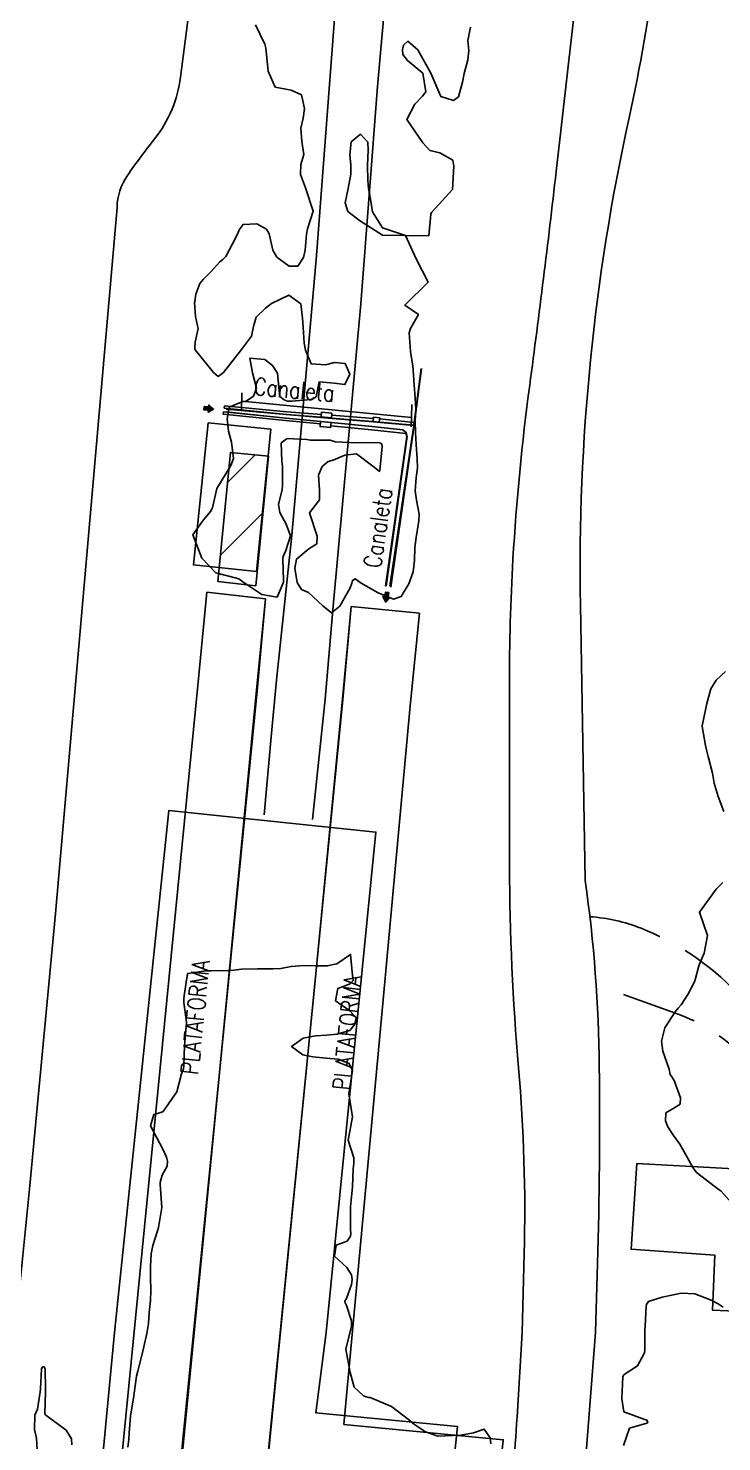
# Model space of a CAD drawing. Header units: metres. Extents: x 298520 to 308411, y 7433745 to 7450750.
# Drawn here: x 300379 to 300438.7, y 7445740.5 to 7445862.3 of the extents above; entities that cross this region are included whole.
import ezdxf

# ---------------------------------------------------------------- set-up
doc = ezdxf.new("R2010")
doc.units = ezdxf.units.M
doc.header["$LTSCALE"] = 10
doc.linetypes.add('CONTINUO', pattern=[0])
doc.linetypes.add('DASHED', pattern=[0.75, 0.5, -0.25])
doc.layers.get('0').update_dxf_attribs({"color": 45})
for name, color, linetype in [('CANALETA', 151, 'Continuous'), ('Curvas de Nivel 1m', 11, 'Continuous'), ('Curvas de Nivel 5m', 15, 'Continuous'), ('EDIFICAÇÃO', 30, 'Continuous'), ('Edificações', 30, 'Continuous'), ('Estação', 45, 'Continuous'), ('H_EDIFICAÇÃO', 30, 'Continuous'), ('Linha Férrea', 251, 'TRACKS'), ('PLATAFORMA', 45, 'Continuous'), ('Pórtico', 62, 'Continuous'), ('TEXTO', 45, 'Continuous'), ('Vias Primárias', 230, 'Continuous'), ('Vias Secundárias', 230, 'DASHED')]:
    doc.layers.add(name, color=color, linetype=linetype)
doc.styles.add('ROMANS', font='romans', dxfattribs={"height": 0.2})
doc.linetypes.add('TRACKS', pattern='A,0.15,[130,ltypeshp.shx,S=0.25,R=0,X=0,Y=0],0.15', length=0.3)

# ---------------------------------------------------------------- blocks, each defined once
blk = doc.blocks.new('A3F32154ADFE459718CF5C')
at = {"color": 132, "linetype": 'CONTINUO', "flags": 128}
for points in [[(0.62, 6.28), (3.01, 8.67)], [(0, 0), (3.67, 3.67)]]:
    blk.add_lwpolyline(points, dxfattribs=at)

msp = doc.modelspace()

# ---------------------------------------------------------------- hatches: boundary and pattern name
at = {"layer": 'TEXTO'}
for points in [[(300394.1, 7445829.74), (300394.5, 7445829.7), (300394.52, 7445829.87), (300394.92, 7445829.51), (300394.46, 7445829.23), (300394.47, 7445829.4), (300394.07, 7445829.44)], [(300410.01, 7445813.69), (300409.96, 7445813.29), (300410.13, 7445813.26), (300409.75, 7445812.88), (300409.49, 7445813.35), (300409.66, 7445813.33), (300409.72, 7445813.73)]]:
    msp.add_hatch(color=256, dxfattribs=at).paths.add_polyline_path(points)

# ---------------------------------------------------------------- linework, layer by layer
at = {"layer": 'CANALETA', "linetype": 'CONTINUO'}
for points in [[(300412.19, 7445828.11, 669.03), (300412.82, 7445833, 669.14)], [(300412.79, 7445833, 668.74), (300412.2, 7445828.35, 668.6)], [(300395.75, 7445829.06, 668.91), (300395.78, 7445829.26, 668.91)], [(300395.75, 7445829.06, 668.91), (300401.12, 7445828.51, 668.83), (300404.11, 7445828.23, 668.73)], [(300395.78, 7445829.26, 668.91), (300401.17, 7445828.71, 668.83), (300404.13, 7445828.44, 668.73), (300405.03, 7445828.35, 668.76), (300408.54, 7445827.99, 668.79), (300411.2, 7445827.71, 668.65), (300411.46, 7445827.46, 668.66), (300411.56, 7445827.14, 668.65), (300409.73, 7445814.24, 668.64)], [(300395.82, 7445829.59, 668.94), (300395.85, 7445829.79, 668.94)], [(300395.82, 7445829.59, 668.94), (300401.22, 7445829.05, 668.85), (300404.14, 7445828.82, 668.71), (300405.07, 7445828.73, 668.76), (300408.61, 7445828.43, 668.78), (300412.13, 7445828.12, 668.54)], [(300395.85, 7445829.79, 668.94), (300401.23, 7445829.26, 668.86), (300404.2, 7445829.03, 668.71)], [(300395.99, 7445829.26, 668.51), (300401.13, 7445828.73, 668.54), (300405.06, 7445828.35, 668.37), (300408.58, 7445828.01, 668.17), (300411.21, 7445827.72, 668.18), (300411.49, 7445827.49, 668.24), (300411.59, 7445827.14, 668.23), (300409.78, 7445814.24, 668.13)], [(300396, 7445829.49, 668.61), (300401.18, 7445829.04, 668.52), (300405.13, 7445828.68, 668.38), (300408.65, 7445828.4, 668.17), (300412.17, 7445828.08, 668.22), (300410.09, 7445814.24, 668.15)], [(300405.09, 7445828.97, 668.76), (300408.69, 7445828.69, 668.78)], [(300405, 7445828.07, 668.76), (300408.51, 7445827.71, 668.79), (300411.48, 7445827.4, 668.65)], [(300409.21, 7445828.65, 668.72), (300412.2, 7445828.35, 668.6)], [(300412.19, 7445828.11, 669.03), (300410.19, 7445814.17, 669.1)], [(300412.2, 7445828.35, 668.6), (300412.13, 7445828.12, 668.54)]]:
    msp.add_polyline3d(points, dxfattribs=at)
for points in [[(300405.1, 7445829.15, 668.94), (300404.22, 7445829.24, 668.9), (300404.18, 7445828.83, 668.9), (300405.07, 7445828.75, 668.91)], [(300405.03, 7445828.35, 668.86), (300404.13, 7445828.44, 668.86), (300404.09, 7445827.99, 668.9), (300404.99, 7445827.91, 668.91)], [(300409.22, 7445828.75, 668.88), (300408.7, 7445828.8, 668.95), (300408.67, 7445828.44, 668.95), (300409.18, 7445828.39, 668.87)]]:
    msp.add_polyline3d(points, close=True, dxfattribs=at)
at = {"layer": 'Curvas de Nivel 1m', "elevation": 669, "flags": 128}
for points in [[(300398.52, 7445862.62), (300399.32, 7445860.94), (300399.41, 7445860.61), (300399.62, 7445858.61), (300400.23, 7445857.23), (300401.61, 7445856.98), (300402.49, 7445856.57), (300402.75, 7445855.4), (300402.64, 7445854.57), (300402.44, 7445853.7), (300402.51, 7445852.57), (300402.68, 7445851.43), (300402.43, 7445850.57), (300402.39, 7445849.7), (300402.82, 7445848.57), (300403.48, 7445846.56), (300403.01, 7445845.02), (300402.92, 7445844.57), (300402.81, 7445843.2), (300402.65, 7445842.57), (300402.17, 7445841.82), (300401.42, 7445841.83), (300400.36, 7445842.6), (300400.02, 7445843.19), (300399.7, 7445844.61), (300399.46, 7445845), (300398.63, 7445845.45), (300397.46, 7445845.42), (300397.13, 7445844.96), (300397, 7445844.64), (300396.54, 7445843.74), (300395.97, 7445842.65), (300395.71, 7445842.38), (300395.43, 7445842.15), (300394.71, 7445841.37), (300394.03, 7445840.67), (300393.74, 7445840.33), (300393.39, 7445839.41), (300393.29, 7445838.78), (300393.28, 7445838.68), (300393.37, 7445837.48), (300393.52, 7445836.68), (300393.58, 7445836.46), (300393.34, 7445835.26), (300393.31, 7445834.71), (300393.31, 7445834.68), (300393.33, 7445834.6), (300394.92, 7445832.66), (300395.31, 7445832.32), (300395.78, 7445832.65), (300397.33, 7445834.63), (300398.18, 7445835.79), (300398.36, 7445836.62), (300398.57, 7445837.42), (300399.38, 7445838.19), (300399.89, 7445838.6), (300401.39, 7445839.33), (300402.43, 7445838.57), (300402.58, 7445837.35), (300402.62, 7445836.57), (300402.72, 7445835.19), (300402.82, 7445834.57), (300403.32, 7445833.39), (300404.54, 7445833.33), (300405.32, 7445833.51), (300406.24, 7445833.44), (300406.64, 7445832.52), (300406.22, 7445831.61), (300405.3, 7445831.74), (300404, 7445831.85), (300403.74, 7445830.56), (300403.46, 7445830.38), (300403.28, 7445830.33), (300401.65, 7445830.2), (300401.28, 7445830.19), (300400.99, 7445830.3), (300400.62, 7445830.59), (300400.53, 7445831.35), (300400.42, 7445832.59), (300399.98, 7445833.27), (300399.32, 7445833.78), (300398.05, 7445833.9), (300398.26, 7445832.62), (300398.61, 7445831.3), (300398.35, 7445830.62), (300397.71, 7445830.2), (300397.28, 7445830.09), (300396.25, 7445829.67), (300396.08, 7445828.65), (300396.2, 7445827.59), (300396.45, 7445826.64), (300396.62, 7445825.24), (300396.41, 7445824.64), (300395.19, 7445822.66), (300394.83, 7445821.01), (300394.64, 7445820.67), (300393.97, 7445819.86), (300393.14, 7445818.68), (300393.9, 7445816.67), (300395.1, 7445815.39), (300396.77, 7445814.96), (300397.1, 7445814.88), (300397.44, 7445814.63), (300399.08, 7445813.53), (300400.39, 7445813.29), (300400.94, 7445814.59), (300400.94, 7445814.75), (300400.89, 7445816.59), (300400.9, 7445816.81), (300401.13, 7445817.31), (300401.54, 7445818.58), (300401.16, 7445819.6), (300400.62, 7445820.6), (300400.5, 7445821.28), (300400.81, 7445822.59), (300400.86, 7445822.93), (300400.84, 7445824.59), (300400.79, 7445825.03), (300400.75, 7445826.59), (300401.25, 7445826.98), (300402.93, 7445826.88), (300403.25, 7445826.84), (300404.97, 7445826.82), (300405.24, 7445826.73), (300405.4, 7445826.69), (300407.24, 7445826.6), (300409.11, 7445826.62), (300409.24, 7445826.6), (300409.4, 7445826.49), (300409.43, 7445826.29), (300409.27, 7445824.49), (300409.27, 7445824.43), (300409.21, 7445824.13), (300408.76, 7445824.49), (300407.23, 7445825.66), (300406.23, 7445825.52), (300405.22, 7445825.11), (300404.78, 7445824.99), (300404.28, 7445824.55), (300403.96, 7445823.8), (300404.03, 7445822.55), (300404.03, 7445821.7), (300403.17, 7445820.56), (300403.83, 7445818.55), (300403.8, 7445817.89), (300403.13, 7445817.47), (300402.06, 7445816.58), (300401.9, 7445815.79), (300402.1, 7445814.57), (300402.48, 7445813.96), (300403.08, 7445813.71), (300404.33, 7445812.55), (300405.07, 7445811.94), (300405.8, 7445812.53), (300406.67, 7445814.1), (300406.82, 7445814.51), (300406.87, 7445814.74), (300407.1, 7445814.89), (300407.62, 7445814.5), (300409.08, 7445813.68), (300410.42, 7445813.14), (300411.08, 7445813.35), (300411.74, 7445814.46), (300412.1, 7445815.47), (300412.22, 7445816.45), (300412.26, 7445817.58), (300412.36, 7445818.45), (300412.6, 7445819.89), (300412.62, 7445820.45), (300412.39, 7445821.66), (300412.27, 7445822.45), (300412.37, 7445823.62), (300412.48, 7445824.45), (300412.45, 7445825.23), (300412.35, 7445826.45), (300412.3, 7445827.5), (300412.29, 7445828.45), (300412.33, 7445829.51), (300412.27, 7445830.46), (300412.19, 7445831.56), (300412.14, 7445832.46), (300412.07, 7445833.21), (300411.88, 7445834.46), (300411.76, 7445836.06), (300411.88, 7445836.46), (300412.56, 7445837.64), (300411.38, 7445838.47), (300413.4, 7445840.44), (300412.37, 7445842.45), (300411.45, 7445844.46), (300409.45, 7445844.49), (300407.47, 7445845.76), (300406.48, 7445846.53), (300406.24, 7445847.28), (300406.51, 7445848.52), (300406.73, 7445849.74), (300406.75, 7445850.52), (300406.64, 7445851.42), (300406.77, 7445852.52), (300407.56, 7445853.18), (300408.21, 7445852.5), (300408.24, 7445851.8), (300408.17, 7445850.5), (300408.19, 7445849.19), (300408.27, 7445848.5), (300408.42, 7445847.58), (300408.6, 7445846.5), (300409.46, 7445845.12), (300411.45, 7445844.46), (300413.45, 7445844.44), (300413.63, 7445846.29), (300413.68, 7445846.44), (300415.5, 7445848.42), (300415.61, 7445850.42), (300415.53, 7445850.94), (300414.4, 7445851.57), (300413.54, 7445851.79), (300412.93, 7445852.45), (300411.57, 7445854.46), (300412.26, 7445855.78), (300412.9, 7445856.45), (300413.2, 7445856.84), (300412.93, 7445858.45), (300411.63, 7445859.54), (300411.22, 7445860.05), (300411.18, 7445860.47), (300411.26, 7445860.85), (300411.65, 7445861.19), (300412.51, 7445860.45), (300413.62, 7445858.44), (300414.48, 7445856.43), (300415.59, 7445856.09), (300416.01, 7445856.41), (300416.34, 7445857.68), (300416.5, 7445858.41), (300416.82, 7445859.59), (300416.9, 7445860.4), (300416.81, 7445861.25), (300417.04, 7445862.4)], [(300439.01, 7445806.89), (300438.21, 7445806.14), (300437.73, 7445805.41), (300437.41, 7445804.15), (300437.01, 7445802.21), (300437.01, 7445802.16), (300437.29, 7445800.51), (300437.36, 7445800.15), (300437.51, 7445799.57), (300437.88, 7445798.15), (300438.04, 7445797.29), (300438.36, 7445796.14), (300438.86, 7445794.83)], [(300438.79, 7445788.72), (300438.48, 7445788.44), (300438.21, 7445788.14), (300436.76, 7445786.16), (300437.45, 7445784.15), (300437.18, 7445782.62), (300436.96, 7445782.16), (300436.71, 7445781.53), (300436.42, 7445780.44), (300436.33, 7445780.16), (300435.77, 7445779.07), (300435.19, 7445778.17), (300434.94, 7445777.9), (300434.66, 7445777.59), (300433.78, 7445776.19), (300433.48, 7445775.05), (300433.61, 7445774.2), (300434.14, 7445772.65), (300434.25, 7445772.19), (300434.38, 7445771.97), (300434.59, 7445771.65), (300435.12, 7445770.17), (300435.11, 7445769.63), (300434.56, 7445769.27), (300433.87, 7445768.87), (300433.84, 7445768.19), (300434.03, 7445767.68), (300434.53, 7445766.92), (300435.08, 7445766.17), (300435.86, 7445764.81), (300436.18, 7445764.16), (300436.5, 7445763.74), (300438.12, 7445762.51), (300438.47, 7445762.25), (300438.62, 7445762.14), (300439.49, 7445761.15)], [(300438.8, 7445752.13), (300438.36, 7445752.42), (300437.77, 7445752.74), (300436.37, 7445753.28), (300435.19, 7445753.35), (300434.37, 7445753.18), (300433.55, 7445753.01), (300432.36, 7445752.62), (300432.21, 7445752.36), (300432.18, 7445752.21), (300432.08, 7445750.46), (300432.07, 7445750.21), (300432.06, 7445748.46), (300432.03, 7445748.21), (300431.43, 7445747.08), (300430.28, 7445746.33), (300430.2, 7445746.23), (300430.17, 7445746.12), (300430.08, 7445744.23), (300430.25, 7445743.11), (300431.96, 7445742.49), (300432.24, 7445742.4), (300432.33, 7445742.21), (300432.23, 7445742.13), (300430.75, 7445741.7), (300430.21, 7445740.23)]]:
    msp.add_lwpolyline(points, dxfattribs=at)
at = {"layer": 'Curvas de Nivel 5m', "elevation": 670, "flags": 128}
for points in [[(300387.54, 7445740.07), (300387.61, 7445740.74), (300387.64, 7445741.32), (300387.76, 7445742.74), (300388.04, 7445744.51), (300388.07, 7445744.73), (300388.28, 7445746.19), (300388.38, 7445746.63), (300388.41, 7445746.73), (300388.8, 7445748.24), (300388.9, 7445748.72), (300389.16, 7445749.88), (300389.3, 7445750.72), (300389.38, 7445751.68), (300389.48, 7445752.72), (300389.51, 7445753.57), (300389.48, 7445754.72), (300389.48, 7445755.64), (300389.54, 7445756.72), (300389.68, 7445757.45), (300390.09, 7445758.71), (300390.16, 7445758.99), (300390.45, 7445760.71), (300390.31, 7445762.71), (300390.32, 7445762.87), (300390.48, 7445763.51), (300390.91, 7445764.29), (300390.94, 7445764.7), (300390.86, 7445765.06), (300390.51, 7445765.79), (300390.03, 7445766.71), (300389.49, 7445767.77), (300389.76, 7445768.72), (300390.37, 7445768.9), (300390.56, 7445769), (300391.74, 7445770.69), (300392.16, 7445772.25), (300392.31, 7445772.68), (300392.36, 7445772.92), (300392.4, 7445774.68), (300392.57, 7445776.61), (300392.57, 7445776.68), (300392.35, 7445778.37), (300392.34, 7445778.68), (300392.38, 7445778.98), (300392.63, 7445780.68), (300392.69, 7445780.89), (300394.26, 7445781.1), (300394.7, 7445781.12), (300396.2, 7445781.15), (300396.7, 7445781.18), (300397.31, 7445781.24), (300398.7, 7445781.28), (300400.03, 7445781.27), (300400.7, 7445781.32), (300401.6, 7445781.48), (300402.7, 7445781.56), (300403.7, 7445781.55), (300404.7, 7445781.54), (300405.54, 7445781.7), (300406.71, 7445782.52), (300406.88, 7445780.71), (300406.92, 7445780.52), (300406.94, 7445780.27), (300406.68, 7445779.99), (300405.61, 7445779.6), (300405.41, 7445778.53), (300406.65, 7445777.66), (300407.19, 7445777.05), (300407.07, 7445776.51), (300406.64, 7445775.97), (300405.53, 7445775.64), (300404.63, 7445775.58), (300403.68, 7445775.5), (300402.63, 7445775.3), (300401.62, 7445774.58), (300402.61, 7445773.88), (300403.45, 7445773.71), (300404.61, 7445773.59), (300405.64, 7445773.49), (300406.6, 7445773.13), (300406.87, 7445772.52), (300406.57, 7445770.52), (300406.87, 7445768.52), (300406.52, 7445766.52), (300406.99, 7445764.99), (300406.99, 7445764.51), (300406.95, 7445764.06), (300406.87, 7445762.51), (300406.72, 7445760.78), (300406.71, 7445760.52), (300406.72, 7445758.8), (300406.73, 7445758.52), (300406.71, 7445758.24), (300406.42, 7445757.81), (300405.48, 7445757.47), (300405.33, 7445756.53), (300406.39, 7445755.54), (300406.79, 7445754.92), (300406.86, 7445754.51), (300406.8, 7445754.09), (300406.36, 7445752.88), (300406.23, 7445752.64), (300406.25, 7445752.52), (300406.35, 7445752.28), (300406.8, 7445750.97), (300406.79, 7445750.51), (300406.31, 7445748.52), (300406.67, 7445746.51), (300407.01, 7445745.25), (300407.82, 7445744.5), (300408.14, 7445744.37), (300408.26, 7445744.36), (300408.4, 7445744.35), (300410.25, 7445743.59), (300411.7, 7445742.46), (300412.23, 7445742.02), (300413.18, 7445741.39), (300414.22, 7445741.02), (300415.56, 7445741.07), (300416.22, 7445741.11), (300417.29, 7445741.32), (300418.23, 7445741.63), (300418.73, 7445740.88), (300418.79, 7445740.37)], [(300379.74, 7445739.29), (300379.67, 7445740.84), (300379.48, 7445741.59), (300379.52, 7445742.84), (300379.74, 7445743.35), (300379.99, 7445744.83), (300380, 7445745.1), (300380.09, 7445746.83), (300380.16, 7445746.96), (300380.29, 7445747.01), (300380.4, 7445746.83), (300380.44, 7445745), (300380.43, 7445744.83), (300380.37, 7445742.95), (300380.48, 7445742.83), (300382.22, 7445741.53), (300382.69, 7445740.8), (300382.72, 7445740.28)]]:
    msp.add_lwpolyline(points, dxfattribs=at)
at = {"layer": 'EDIFICAÇÃO', "linetype": 'CONTINUO'}
msp.add_polyline3d([(300395.27, 7445814.66, 668.96), (300398.54, 7445814.28, 668.96), (300399.65, 7445825.45, 668.91), (300396.37, 7445825.77, 668.91)], close=True, dxfattribs=at)
at = {"layer": 'Edificações'}
for points in [[(300394.44, 7445828.31), (300393.18, 7445816.08), (300398.6, 7445815.52), (300399.86, 7445827.76)], [(300431.38, 7445764.52), (300430.87, 7445757.12), (300438.08, 7445756.61), (300437.88, 7445751.88), (300446.53, 7445751.5), (300446.67, 7445754.73), (300445.66, 7445754.77), (300446.01, 7445763.72)]]:
    msp.add_lwpolyline(points, close=True, dxfattribs=at)
at = {"layer": 'Estação'}
msp.add_lwpolyline([(300404.61, 7445749.95), (300408.89, 7445793.07), (300391.07, 7445794.93), (300386.38, 7445749.95), (300383.6, 7445720.59), (300378.32, 7445664.35), (300396.32, 7445662.73), (300401.07, 7445713.26), (300416.33, 7445711.8), (300418.82, 7445735.15), (300415.25, 7445735.53), (300415.93, 7445741.86), (300403.73, 7445743.02)], close=True, dxfattribs=at)
at = {"layer": 'Linha Férrea', "flags": 128}
for points in [[(298729.26, 7450749.95), (298734.81, 7450730.65), (298742.34, 7450703.45), (298750.12, 7450676.24), (298757.89, 7450649.2), (298765.19, 7450623.71), (298769.98, 7450606.42), (298776.49, 7450583.29), (298783.06, 7450560.25), (298788.16, 7450542.21), (298793.82, 7450521.58), (298798.12, 7450506.61), (298804.39, 7450484.42), (298809.29, 7450466.84), (298814.55, 7450448.86), (298819.56, 7450431.22), (298826.27, 7450408.65), (298831.93, 7450389.31), (298837.13, 7450370.78), (298842.09, 7450352.4), (298847.8, 7450331.82), (298852.15, 7450316.41), (298858.34, 7450294.77), (298862.97, 7450278.96), (298867.95, 7450260.09), (298870.92, 7450249.95), (298873.72, 7450238.98), (298878.36, 7450222.7), (298882.03, 7450210.36), (298885.6, 7450197.65), (298890.19, 7450181.05), (298894.64, 7450166.01), (298898.99, 7450149.81), (298904.36, 7450131.79), (298908.12, 7450117.71), (298911.93, 7450103.95), (298916.1, 7450089.04), (298920.55, 7450073.4), (298923.21, 7450064.32), (298926.47, 7450052.58), (298930.32, 7450038.96), (298934.72, 7450023.22), (298938.25, 7450011.62), (298941.51, 7449999.19), (298944.4, 7449989.65), (298947.7, 7449977.68), (298952.33, 7449961.49), (298956.97, 7449946.58), (298961.92, 7449929.02), (298965.91, 7449915.26), (298970.08, 7449900.9), (298973.94, 7449887.79), (298977.79, 7449874.85), (298981.55, 7449862.47), (298986.37, 7449847.2), (298989.85, 7449836.37), (298994.58, 7449822.34), (298999.44, 7449807.29), (299004.07, 7449794.27), (299008.7, 7449781.66), (299013.06, 7449770.33), (299018.29, 7449757.72), (299022.32, 7449748.04), (299026.82, 7449737.63), (299031.86, 7449726.85), (299036.81, 7449716.9), (299043.1, 7449705.2), (299047.82, 7449696.53), (299054.33, 7449685.57), (299060.66, 7449675.85), (299069.47, 7449663.1), (299077.54, 7449652.87), (299085.43, 7449643.34), (299089.83, 7449637.78), (299098.73, 7449628.56), (299107.99, 7449618.79), (299117.44, 7449610.03), (299127.08, 7449601.22), (299138.45, 7449591.78), (299150.41, 7449582.65), (299162.78, 7449573.98), (299174, 7449567), (299185.96, 7449560.3), (299199.7, 7449553.22), (299213.25, 7449547.02), (299227.03, 7449541.5), (299242, 7449536.52), (299258.42, 7449531.83), (299277.22, 7449527.81), (299295.93, 7449525.03), (299311.59, 7449523.57), (299326.88, 7449522.88), (299340.97, 7449522.75), (299353.57, 7449523.11), (299369.27, 7449524.07), (299382.83, 7449525.21), (299396.61, 7449526.72), (299414.18, 7449529.5), (299430.97, 7449532.6), (299440.14, 7449534.84), (299451.09, 7449537.49), (299469.67, 7449542.92), (299486.96, 7449547.76), (299510.38, 7449554.83), (299531.41, 7449561.04), (299544.9, 7449564.89), (299559.19, 7449569.07), (299590.2, 7449576.67), (299616.42, 7449582.26), (299645.03, 7449585.8), (299675.25, 7449587.64), (299705.52, 7449586.26), (299732.88, 7449582.83), (299762.58, 7449576.09), (299791.89, 7449566.94), (299816.22, 7449556.9), (299840.77, 7449544.78), (299859.68, 7449534.39), (299878.53, 7449521.31), (299897.38, 7449507.14), (299919.54, 7449486.99), (299927.66, 7449478.63), (299947.13, 7449456.96), (299961.5, 7449437.96), (299971.14, 7449424.78), (299981.87, 7449408.32), (299997.59, 7449383.68), (300016.23, 7449354.96), (300035.86, 7449324.69), (300055.14, 7449295.59), (300073.23, 7449268.4), (300085.87, 7449249.95), (300089.5, 7449244.78), (300101.21, 7449227.65), (300111.2, 7449214.14), (300124.75, 7449194.74), (300135.91, 7449179.76), (300148.3, 7449162.13), (300160.8, 7449144.57), (300173.13, 7449128.48), (300185.52, 7449112.09), (300198.4, 7449095.76), (300207.46, 7449083.98), (300220.09, 7449068.52), (300233.47, 7449051.74), (300246.78, 7449035.35), (300263.48, 7449015.08), (300277.53, 7448998.44), (300292.81, 7448981.5), (300306.69, 7448964.86), (300324.62, 7448944.39), (300340.4, 7448926.52), (300357.9, 7448907.84), (300372.75, 7448891.82), (300392.04, 7448871.05), (300410.72, 7448852.07), (300427.48, 7448834.14), (300439.25, 7448822.86), (300454.9, 7448806.53), (300473.45, 7448788.16), (300493.11, 7448768.81), (300511.71, 7448749.95), (300518.2, 7448743.61), (300525.67, 7448735.98), (300530.89, 7448730.36), (300538.14, 7448723.28), (300543.77, 7448717.62), (300548.92, 7448711.9), (300554.78, 7448706.09), (300562.44, 7448698.57), (300570.48, 7448690.2), (300580.06, 7448680.51), (300590.01, 7448670.63), (300599.1, 7448661.39), (300608.57, 7448651.7), (300616.68, 7448643.32), (300625.58, 7448633.86), (300633.62, 7448625.86), (300641.21, 7448617.86), (300649.58, 7448609.9), (300659.39, 7448599.72), (300667.39, 7448591.23), (300676.1, 7448582.78), (300683.87, 7448574.67), (300691.72, 7448567.15), (300703.33, 7448554.88), (300711.74, 7448546.35), (300718.09, 7448539.77), (300726.51, 7448530.98), (300733.15, 7448523.7), (300741.15, 7448514.42), (300747.43, 7448507.24), (300750.05, 7448504.02), (300758.17, 7448493.99), (300764.85, 7448485.24), (300772.25, 7448475.55), (300781.11, 7448462.86), (300788.18, 7448452.15), (300795.99, 7448439.11), (300802.71, 7448427.66), (300809.14, 7448414.66), (300814.96, 7448402.42), (300819.76, 7448391.6), (300824.72, 7448378.53), (300829.08, 7448366.59), (300833.25, 7448353.86), (300836.59, 7448342.44), (300839.82, 7448330.57), (300842.68, 7448317.91), (300845.76, 7448304.2), (300848.39, 7448291.17), (300849.93, 7448279.9), (300851.84, 7448266.76), (300852.63, 7448254.17), (300852.97, 7448249.95), (300853.72, 7448237.64), (300853.9, 7448226.07), (300854.16, 7448215.15), (300853.84, 7448203.83), (300853.6, 7448192.91), (300852.79, 7448182.25), (300851.99, 7448170.79), (300850.8, 7448159.3), (300849.22, 7448146.77), (300848.15, 7448135.49), (300846.96, 7448124.11), (300845.44, 7448113.55), (300844.22, 7448102.2), (300842.29, 7448090.39), (300840.98, 7448078.33), (300839.61, 7448068.39), (300838.21, 7448056.39), (300836.54, 7448045.17), (300835.02, 7448032.67), (300833.53, 7448020.34), (300832.28, 7448009.21), (300831.09, 7447998.64), (300829.87, 7447985.93), (300828.43, 7447973.71), (300826.55, 7447955.64), (300825.16, 7447943.39), (300824.99, 7447942.25), (300823.84, 7447930.96), (300822.66, 7447919.83), (300821.59, 7447909.07), (300820.24, 7447895.41), (300819.53, 7447885.93), (300818.68, 7447872.07), (300818.3, 7447858.8), (300817.93, 7447851.92), (300817.79, 7447841.86), (300817.93, 7447833.49), (300818.52, 7447815.84), (300820.36, 7447795.88), (300822.45, 7447776.73), (300825.92, 7447759), (300827.72, 7447750.22), (300828.69, 7447743.23), (300830.47, 7447731.54), (300833.75, 7447711.15), (300838.98, 7447681.97), (300842.16, 7447664.85), (300846.25, 7447643.57), (300856.9, 7447587.93), (300861.3, 7447564.71), (300863.73, 7447552.02), (300867.08, 7447534.8), (300870.25, 7447518.15), (300879.14, 7447471.41), (300882.72, 7447452.43), (300886.2, 7447433.44), (300890.62, 7447408.95), (300893.06, 7447394), (300894.89, 7447382.53), (300896.02, 7447374.92), (300897.06, 7447367.88), (300898.67, 7447355.2), (300899.88, 7447344.17), (300901.15, 7447328.57), (300902.42, 7447306.17), (300902.63, 7447290.93), (300902.64, 7447274.91), (300901.21, 7447249.81), (300899.89, 7447235.45), (300897.42, 7447214.97), (300896.24, 7447207.11, -0.017609), (300893.25, 7447191.07), (300890.79, 7447180.01), (300886.35, 7447162.34), (300883.12, 7447151.27), (300877.52, 7447133.87), (300873.86, 7447123.75), (300865.53, 7447103.06), (300859.82, 7447090.39), (300850.5, 7447071.41), (300846.31, 7447063.11), (300836.81, 7447045.83), (300827.66, 7447031.2), (300815.39, 7447013.01), (300803.07, 7446996.23), (300792.97, 7446983.25), (300781.45, 7446969.29), (300759.63, 7446945.43), (300748.36, 7446933.67), (300737.3, 7446922.45), (300720.18, 7446905.64), (300707.82, 7446893.56), (300697.06, 7446883.03), (300686.38, 7446872.22), (300676.51, 7446862.33), (300660.14, 7446845.84), (300651.99, 7446837.64), (300637.92, 7446823.84), (300624.1, 7446810.42), (300614.95, 7446801.57), (300610.11, 7446796.54), (300599.12, 7446785.64, 0.017844), (300588.78, 7446774.61), (300582.97, 7446768.6), (300572.81, 7446757.15), (300570.64, 7446754.42, -0.018804), (300566.87, 7446749.9, -0.021463), (300565.2, 7446747.77, 0.014089), (300560.74, 7446742.24), (300556.82, 7446737.07), (300549.02, 7446726.4), (300544.9, 7446720.15), (300542.99, 7446717.43), (300540.7, 7446714.01), (300534.52, 7446704.13), (300528.81, 7446694.78), (300525.37, 7446688.69), (300519.77, 7446678.44, 0.017217), (300513.56, 7446666.07), (300510.11, 7446659.47), (300505.35, 7446648.44), (300501.39, 7446638.95, 0.017957), (300498.45, 7446631.13), (300492.38, 7446614.65), (300488.09, 7446600.96), (300484.89, 7446590.08), (300482.45, 7446580.53), (300479.03, 7446566.17), (300475, 7446546.19), (300472.25, 7446530.08), (300469.72, 7446510.13), (300467.65, 7446494.09), (300465.34, 7446472.63), (300462.51, 7446448.28), (300460.59, 7446427.75), (300458.17, 7446403.46), (300455.72, 7446377.74), (300453.68, 7446357.58), (300451.18, 7446331.96), (300448.41, 7446302.91), (300446.1, 7446278.46), (300443.95, 7446255.99), (300443.33, 7446249.95), (300441.92, 7446236.03), (300439.71, 7446214.96), (300437.14, 7446189.66), (300434.77, 7446164.49), (300432.99, 7446145.94), (300427.67, 7446092.02), (300425.46, 7446069.07), (300422.05, 7446034.05), (300420.45, 7446017.74), (300416.95, 7445981.75), (300414.16, 7445952.95), (300410.69, 7445916.31), (300408.44, 7445891.81), (300405.72, 7445868.17), (300403.77, 7445842.74), (300401.65, 7445818.65), (300400.34, 7445806.14), (300399.88, 7445801.28), (300399.27, 7445794.56)], [(298905.36, 7450145.03), (298910.21, 7450124.87), (298915, 7450108.01), (298921.74, 7450085.27), (298926.98, 7450064.83), (298931, 7450051.74), (298934.22, 7450039.95), (298937.65, 7450027.98), (298940.46, 7450017.79), (298943.21, 7450008.62), (298945.87, 7449998.81), (298948.85, 7449988.08), (298952.22, 7449977.18), (298954.85, 7449967.64), (298957.89, 7449956.73), (298961.76, 7449943.85), (298964.9, 7449932.56), (298968.97, 7449920.29), (298972.37, 7449908.38), (298975.8, 7449896.21), (298979.29, 7449884.68), (298982.04, 7449875.08), (298985.46, 7449863.46), (298988.89, 7449853.47), (298994.25, 7449836.79), (298999.64, 7449820.01), (299004.12, 7449806.22), (299009.58, 7449791.55), (299017.07, 7449771.92), (299023.85, 7449755.78), (299031.35, 7449735.1), (299042.61, 7449714.77), (299049.16, 7449702.26), (299057.95, 7449687.8), (299067.13, 7449674.03), (299074.39, 7449663.76), (299083.27, 7449652.27), (299093.23, 7449640.21), (299104.87, 7449628.3), (299116.06, 7449616.93), (299127.19, 7449606.97), (299134.85, 7449600.4), (299146.06, 7449591), (299159.8, 7449581.13), (299172.88, 7449572.67), (299188.75, 7449563.55), (299203.49, 7449555.78), (299219.69, 7449548.78), (299229.29, 7449544.98), (299249.7, 7449538.2), (299264.42, 7449534.22), (299286.84, 7449530.18), (299305.28, 7449527.83), (299319.47, 7449527.11), (299340.21, 7449526.73), (299362.58, 7449527.5), (299380.33, 7449528.89), (299402.03, 7449531.43), (299418.39, 7449534.55), (299439.27, 7449538.77), (299455.55, 7449542.61), (299468.22, 7449546.45), (299486.07, 7449551.68), (299502.68, 7449556.43), (299521.87, 7449562.48), (299544.9, 7449569.51), (299558.76, 7449572.87), (299572.65, 7449576.47), (299589.39, 7449580.65), (299603.62, 7449583.9), (299623.71, 7449587.44), (299640.45, 7449589.67), (299657.81, 7449590.98), (299675.92, 7449591.55), (299694.25, 7449591.04), (299708.54, 7449590.13), (299722.18, 7449588.24), (299738.92, 7449585.56), (299759.65, 7449580.82), (299775.25, 7449576.47), (299786.44, 7449572.94), (299797.02, 7449569.28), (299807, 7449565.52), (299816.42, 7449561.56), (299823.6, 7449557.98), (299834.15, 7449553.02), (299842.94, 7449548.64), (299850.95, 7449544.05), (299857.58, 7449540.07), (299867.59, 7449534.04), (299879.68, 7449526.14), (299888.77, 7449519.65), (299901.69, 7449509.71), (299911.3, 7449500.7), (299920.63, 7449492.52), (299928.71, 7449484.63), (299935.81, 7449476.73), (299943.93, 7449467.26), (299951.1, 7449459), (299957.67, 7449450.78), (299963.48, 7449442.67), (299970.77, 7449432.3), (299976.47, 7449423.9), (299982.43, 7449414.86), (299988.89, 7449404.85), (299995.85, 7449394.44), (300002.31, 7449383.93), (300010.89, 7449370.22), (300018.78, 7449358.24), (300026.57, 7449345.89), (300033.39, 7449335.88), (300041.18, 7449324.04), (300049.36, 7449311.84), (300057.29, 7449299.74), (300065.47, 7449287.36), (300073.51, 7449275.7), (300081.01, 7449264.54), (300090.2, 7449251.3), (300091.16, 7449249.95), (300100.52, 7449236.17), (300109.4, 7449223.95), (300117.16, 7449213.19), (300127.34, 7449198.46), (300139.6, 7449181.45), (300149.95, 7449166.72), (300159.81, 7449153.47), (300168.75, 7449141.38), (300179.78, 7449126.35), (300190.93, 7449112.41), (300203.88, 7449095.22), (300217.31, 7449078.59), (300230.37, 7449062.01), (300242.89, 7449046.16), (300256.88, 7449029.77), (300272.78, 7449010.92), (300288.31, 7448992.87), (300306.3, 7448971.97), (300322.51, 7448953.54), (300337.05, 7448937.02), (300349.2, 7448923.52), (300363.43, 7448907.8), (300372.18, 7448898.27), (300387.65, 7448881.62), (300402.32, 7448866.09), (300417.3, 7448851.1), (300428.76, 7448838.96), (300440.72, 7448827.38), (300454.4, 7448813.15), (300467.46, 7448800.64), (300481.64, 7448785.53), (300502.23, 7448765.25), (300514.06, 7448753.85), (300517.83, 7448749.95), (300528.27, 7448738.98), (300540.78, 7448726.33), (300551.36, 7448715.26), (300568.36, 7448698.08), (300580.43, 7448686.45), (300591.07, 7448675.24), (300605.82, 7448660), (300619.83, 7448645.87), (300631.53, 7448633.85), (300641.93, 7448623.39), (300651.2, 7448614.13), (300663.21, 7448601.74), (300675.65, 7448588.97), (300686.37, 7448579.14), (300697.13, 7448567), (300714.31, 7448549.82), (300728.06, 7448535.25), (300742.19, 7448519.95), (300754.02, 7448506), (300763.61, 7448493.67), (300772.13, 7448482.97), (300781.59, 7448469.9), (300789.87, 7448457.45), (300798.09, 7448444.14), (300806.37, 7448430.38), (300809.35, 7448423.73), (300815.83, 7448410.72), (300822.18, 7448396.83), (300827.78, 7448382.46), (300832.26, 7448369.32), (300838.3, 7448352.65), (300842.66, 7448335.9), (300846.95, 7448318.72), (300850.06, 7448305.15), (300853.48, 7448286.05), (300855.91, 7448269.92), (300857.34, 7448249.95), (300858.33, 7448231.61), (300857.94, 7448206.21), (300856.92, 7448178.37), (300854.33, 7448156.85), (300851.33, 7448129.71), (300849.1, 7448108.5), (300845.74, 7448085.32), (300843.04, 7448064.17), (300840.4, 7448043.1), (300838.57, 7448030.95), (300837.04, 7448016.02), (300835.11, 7447994.96), (300832.97, 7447975.28), (300830.74, 7447953.62), (300829.11, 7447937.19), (300828.37, 7447933.43), (300827.04, 7447924.74), (300825.63, 7447910.19), (300824.27, 7447895.59), (300822.97, 7447881.62), (300821.95, 7447863.07), (300821.73, 7447846.35), (300821.74, 7447838.35), (300822.3, 7447822.8), (300823.26, 7447806.62), (300824.13, 7447792.39), (300826.21, 7447777.69), (300829.71, 7447760.44), (300831.5, 7447751.07), (300833.49, 7447738.26), (300836.41, 7447720.06), (300862.71, 7447579.55), (300879.79, 7447489.91), (300882.9, 7447473.37), (300886.74, 7447453.4), (300891.84, 7447425.61), (300894.82, 7447408.42), (300897.5, 7447392.31), (300900.26, 7447374.7), (300902.63, 7447356.77), (300903.99, 7447345), (300904.86, 7447335.88), (300905.85, 7447322.28), (300906.29, 7447313.02), (300906.57, 7447308.42), (300906.76, 7447298.89), (300906.88, 7447292.73, -0.006984), (300906.84, 7447284.83), (300906.7, 7447276.84), (300906.36, 7447267.88), (300905.74, 7447256.67), (300905.23, 7447249.95), (300904.29, 7447239.53), (300903.01, 7447227.25), (300901.03, 7447212.31), (300899.54, 7447202.92, -0.011988), (300897.91, 7447194.02), (300895, 7447180.77), (300891.36, 7447165.39), (300887.46, 7447151.12), (300883.3, 7447137.65), (300876.75, 7447119.22), (300874.1, 7447111.99), (300871.75, 7447106.14, -0.018309), (300868.91, 7447099.76, 0.011681), (300865.83, 7447093.06), (300860.47, 7447081.82), (300851.72, 7447064.42), (300846.21, 7447053.94), (300843.03, 7447048.48), (300836.89, 7447038.14), (300827.21, 7447022.92), (300821.11, 7447014.01), (300814.86, 7447005.09), (300809.63, 7446998.1), (300801.24, 7446986.88), (300791.12, 7446974.41), (300781.43, 7446962.97), (300774.94, 7446955.77), (300762.88, 7446942.76), (300751.3, 7446930.93), (300734.87, 7446914.57), (300727.95, 7446907.63), (300717.87, 7446897.44), (300705.6, 7446885.78), (300698.72, 7446879.05), (300668.13, 7446848.06), (300640.99, 7446821.41), (300627.44, 7446808.23), (300610.35, 7446790.7), (300597.44, 7446778.15), (300592.33, 7446772.49), (300571.23, 7446748.6), (300567.7, 7446744.65), (300564.74, 7446740.8), (300562.62, 7446737.77), (300551.36, 7446722.39), (300544.9, 7446712.98), (300541.87, 7446707.92), (300539.5, 7446704.1, 0.003437), (300530.37, 7446689.21, 0.010632), (300522.74, 7446675.93, 0.016565), (300518.05, 7446666.62, -0.011698), (300511.77, 7446653.87, 0.029635), (300510.13, 7446650.21), (300505.48, 7446638.9), (300500.31, 7446625.47), (300492.32, 7446601.2), (300488.23, 7446587.05), (300485.3, 7446575.18), (300482.35, 7446562.47), (300481.09, 7446556.09, 0.004599), (300479.15, 7446545.76), (300476.44, 7446530.26), (300474.65, 7446518.08), (300472.75, 7446502.99), (300471.3, 7446490.62), (300469.17, 7446472.09), (300467.9, 7446459.79), (300466.77, 7446449.81), (300465.44, 7446435.7), (300463.19, 7446412.59), (300462.66, 7446405.27), (300461.61, 7446397.23), (300459.61, 7446375.42), (300458.17, 7446361.3), (300456.94, 7446349.28), (300454.6, 7446324.34), (300452.38, 7446301.27), (300450.41, 7446280.73), (300448.61, 7446261.94), (300447.44, 7446249.79), (300445.94, 7446235.32), (300443.68, 7446213.97), (300443.01, 7446207.56), (300441.27, 7446189.51), (300439.2, 7446168.05), (300436.47, 7446140.61), (300434.03, 7446115.86), (300431.01, 7446085.1), (300427.8, 7446052.84), (300425.2, 7446025.41), (300423.64, 7446009.73), (300422.46, 7445994.57), (300421.62, 7445989.53), (300419.29, 7445963.66), (300415.81, 7445928.19), (300414.69, 7445917.53), (300413.78, 7445904.92), (300412.25, 7445888.39), (300411.95, 7445886.16), (300411.27, 7445881.62), (300410.69, 7445876.19), (300409.04, 7445857.29), (300407.61, 7445838.58), (300405.21, 7445812.52), (300404.53, 7445804.52), (300403.44, 7445794.14)]]:
    msp.add_lwpolyline(points, format="xyb", dxfattribs=at)
at = {"layer": 'PLATAFORMA', "linetype": 'CONTINUO'}
for points in [[(300384.07, 7445656.76, 670.03), (300379.07, 7445657.24, 670.03), (300379.51, 7445662.22, 670.57), (300381.76, 7445685.31, 670.42), (300384.3, 7445710.72, 670.2), (300386.85, 7445737.48, 670.01), (300390.32, 7445772.75, 669.83), (300393.57, 7445805.69, 669.7), (300394.34, 7445813.73, 669.03), (300399.38, 7445813.17, 668.94)], [(300384.07, 7445656.76, 670.03), (300384.57, 7445661.74, 670.55), (300386.85, 7445684.86, 670.34), (300389.24, 7445709.89, 670.16), (300391.9, 7445736.97, 669.97), (300395.42, 7445772.35, 669.76), (300398.62, 7445805.28, 669.68), (300399.38, 7445813.17, 668.94)], [(300384.07, 7445656.76, 670.03), (300384.63, 7445661.67, 669.9), (300386.86, 7445684.85, 669.65), (300389.37, 7445709.97, 669.47), (300391.97, 7445736.96, 669.31), (300395.42, 7445772.31, 669.18), (300398.68, 7445805.22, 669.04), (300399.38, 7445813.17, 668.94)], [(300391.52, 7445656.19, 670.03), (300392.07, 7445661.55, 670.55), (300393.93, 7445680.49, 670.41), (300396.56, 7445707.36, 670.19), (300399.32, 7445736.34, 669.99), (300403.56, 7445779.13, 669.81), (300406.04, 7445804.49, 669.69), (300406.77, 7445812.49, 668.92)], [(300391.52, 7445656.19, 670.03), (300395.45, 7445655.73, 670.02), (300396.94, 7445660.83, 670.53), (300397.86, 7445664.92, 670.54), (300399.4, 7445679.95, 670.47), (300401.94, 7445706.47, 670.2), (300416.37, 7445705.26, 670.17), (300419.87, 7445740.72, 670.03), (300406.14, 7445742.03, 670.05), (300409.52, 7445778.6, 669.86), (300411.84, 7445803.95, 669.73), (300412.64, 7445811.92, 668.88), (300406.77, 7445812.49, 668.92)], [(300391.52, 7445656.19, 670.03), (300392.05, 7445661.51, 669.79), (300393.9, 7445680.54, 669.63), (300396.53, 7445707.44, 669.48), (300399.29, 7445736.35, 669.3), (300403.56, 7445779.11, 669.15), (300406.03, 7445804.53, 668.94), (300406.77, 7445812.49, 668.92)]]:
    msp.add_polyline3d(points, dxfattribs=at)
at = {"layer": 'Pórtico'}
for points in [[(300397.36, 7445830.91), (300397.33, 7445829.5)], [(300397.34, 7445830.2), (300411.95, 7445828.79)], [(300411.99, 7445829.9), (300411.95, 7445828.79), (300411.93, 7445827.98)]]:
    msp.add_lwpolyline(points, dxfattribs=at)
at = {"layer": 'TEXTO', "linetype": 'CONTINUO', "flags": 128}
for points in [[(300394.07, 7445829.46), (300394.38, 7445829.71)], [(300394.24, 7445829.72), (300394.09, 7445829.6)], [(300394.2, 7445829.43), (300394.62, 7445829.78)], [(300394.34, 7445829.42), (300394.69, 7445829.71)], [(300394.46, 7445829.26), (300394.85, 7445829.58)], [(300394.47, 7445829.4), (300394.77, 7445829.65)], [(300394.54, 7445829.85), (300394.52, 7445829.82)], [(300409.52, 7445813.34), (300409.82, 7445812.95)], [(300409.66, 7445813.33), (300409.89, 7445813.02)], [(300409.68, 7445813.46), (300409.96, 7445813.09)], [(300409.7, 7445813.6), (300410.03, 7445813.17)], [(300409.73, 7445813.73), (300409.97, 7445813.41)], [(300409.99, 7445813.55), (300409.87, 7445813.71)], [(300410.1, 7445813.24), (300410.08, 7445813.27)]]:
    msp.add_lwpolyline(points, dxfattribs=at)
at = {"layer": 'TEXTO', "linetype": 'CONTINUO'}
for points in [[(300394.1, 7445829.74, 0), (300394.5, 7445829.7, 0), (300394.52, 7445829.87, 0), (300394.92, 7445829.51, 0), (300394.46, 7445829.23, 0), (300394.47, 7445829.4, 0), (300394.07, 7445829.44, 0)], [(300410.01, 7445813.69, 0), (300409.96, 7445813.29, 0), (300410.13, 7445813.26, 0), (300409.75, 7445812.88, 0), (300409.49, 7445813.35, 0), (300409.66, 7445813.33, 0), (300409.72, 7445813.73, 0)]]:
    msp.add_polyline3d(points, close=True, dxfattribs=at)
at = {"layer": 'Vias Primárias'}
for points in [[(300472.76, 7446298.55), (300468.75, 7446248.89), (300466.62, 7446226.4), (300463.15, 7446178.29), (300461.08, 7446151.7, -0.021987), (300457.47, 7446123.01, -0.017219), (300453.55, 7446094.04, 0.012508), (300448.29, 7446057.77, -0.015715), (300445.3, 7446038.06, 0.016366), (300439.93, 7446002.27, 0.004412), (300438.1, 7445985.3), (300434.36, 7445947.48), (300430.82, 7445906.38, 0.000058), (300424.42, 7445849.96, -0.005156), (300422.14, 7445831.56, 0.018726), (300420.7, 7445816.57, 0.015018), (300420.39, 7445805.71), (300420.41, 7445790.13, 0.021134), (300421.18, 7445772.74, -0.028017), (300421.67, 7445756.76), (300421.49, 7445749.95)], [(300377.71, 7445748.83), (300379.09, 7445762.61), (300381.3, 7445786.04), (300386.6, 7445846.87, -0.148537), (300387.49, 7445849.63, -0.015716), (300389.84, 7445852.79, 0.136796), (300392.07, 7445858.09), (300392.67, 7445862.74), (300394.19, 7445876.3), (300401.06, 7445927.75, 0.070298), (300401.37, 7445936.5, 0.02512), (300400.4, 7445942.78, 0.121042), (300397.8, 7445948.22, -0.058687), (300395.92, 7445951.16, -0.077291), (300394.61, 7445955.43, -0.027266), (300392.06, 7445984.07), (300392, 7445985.91, -0.000753), (300392.18, 7445990.84, -0.001192), (300392.5, 7445998.63, -0.047134), (300394.63, 7446013.98, 0.017601)], [(300418.21, 7445651.88), (300420.25, 7445670.54), (300422.19, 7445691.43), (300423.27, 7445702.16), (300425.89, 7445725.18), (300427.81, 7445749.95), (300427.98, 7445755.91, 0.010388), (300428.13, 7445772.85, 0.033271), (300426.92, 7445788.89), (300426.51, 7445812.6, -0.058305), (300430.7, 7445854.59, 0.045041), (300434.08, 7445881.4, -0.093151)], [(300421.49, 7445749.95), (300421.05, 7445742.65, -0.011892), (300420.28, 7445733.52, -0.007941), (300418.89, 7445722.46), (300417.26, 7445705.9), (300414.05, 7445678.26), (300412.22, 7445659.23, -0.020374), (300410.75, 7445648.48, -0.188782), (300404.35, 7445638.06, -0.121812), (300400.74, 7445636.51, -0.12434), (300390.16, 7445637.41, -0.020994), (300380.33, 7445641.27, -0.168701), (300372.83, 7445648.27, -0.054165)]]:
    msp.add_lwpolyline(points, format="xyb", dxfattribs=at)
at = {"layer": 'Vias Secundárias'}
for points in [[(300519.75, 7445630.05, 0.03728), (300509.89, 7445654.62, 0.007732), (300501.05, 7445671.94, 0.028709), (300494, 7445683.59, -0.034313), (300492.08, 7445686.85, 0.022249), (300485.29, 7445699, 0.02438), (300476.93, 7445711.16, -0.066975), (300472.01, 7445719.8, 0.046118), (300466.73, 7445730.04, -0.031771), (300461.46, 7445739.59, 0.002518), (300459.09, 7445744.54), (300456.84, 7445749.2), (300453.33, 7445756.16, -0.044659), (300451, 7445762.04, 0.086523), (300445.87, 7445772.37, 0.04074), (300439.45, 7445779.77, 0.100074), (300431.73, 7445784.78, 0.077), (300427.33, 7445785.77)], [(300515.16, 7445630.94), (300512.51, 7445637.77, 0.025637), (300497.74, 7445670.67, 0.029696), (300478.26, 7445703.73, 0.008733), (300472.69, 7445711.71, -0.058), (300465.64, 7445724.29, -0.018605), (300462.84, 7445731.77, 0.092707), (300457.24, 7445741.9, -0.033724), (300452.04, 7445749.13, -0.10542), (300449.15, 7445755.84, 0.002829), (300448.32, 7445761.79, 0.121278), (300447.23, 7445764.48, -0.006086), (300441.94, 7445771.97, 0.156875), (300434.92, 7445777.38), (300427.86, 7445779.92)]]:
    msp.add_lwpolyline(points, format="xyb", dxfattribs=at)

# ---------------------------------------------------------------- block references
at = {"layer": 'H_EDIFICAÇÃO'}
msp.add_blockref('A3F32154ADFE459718CF5C', (300395.49, 7445816.89), dxfattribs=at)

# ---------------------------------------------------------------- texts
at = {"layer": 'CANALETA', "style": 'ROMANS', "width": 0.8}
for rotation, p in [(355, (300398.35, 7445830.73)), (81.664, (300409.31, 7445815.73))]:
    msp.add_text('Canaleta', height=1.5, rotation=rotation, dxfattribs=at).set_placement(p)
at = {"layer": 'TEXTO', "style": 'ROMANS', "width": 0.8}
for p in [(300393.57, 7445772.1), (300406.66, 7445770.76)]:
    msp.add_text('PLATAFORMA', height=1.5, rotation=84.1369, dxfattribs=at).set_placement(p)

doc.saveas('drawing.dxf')
